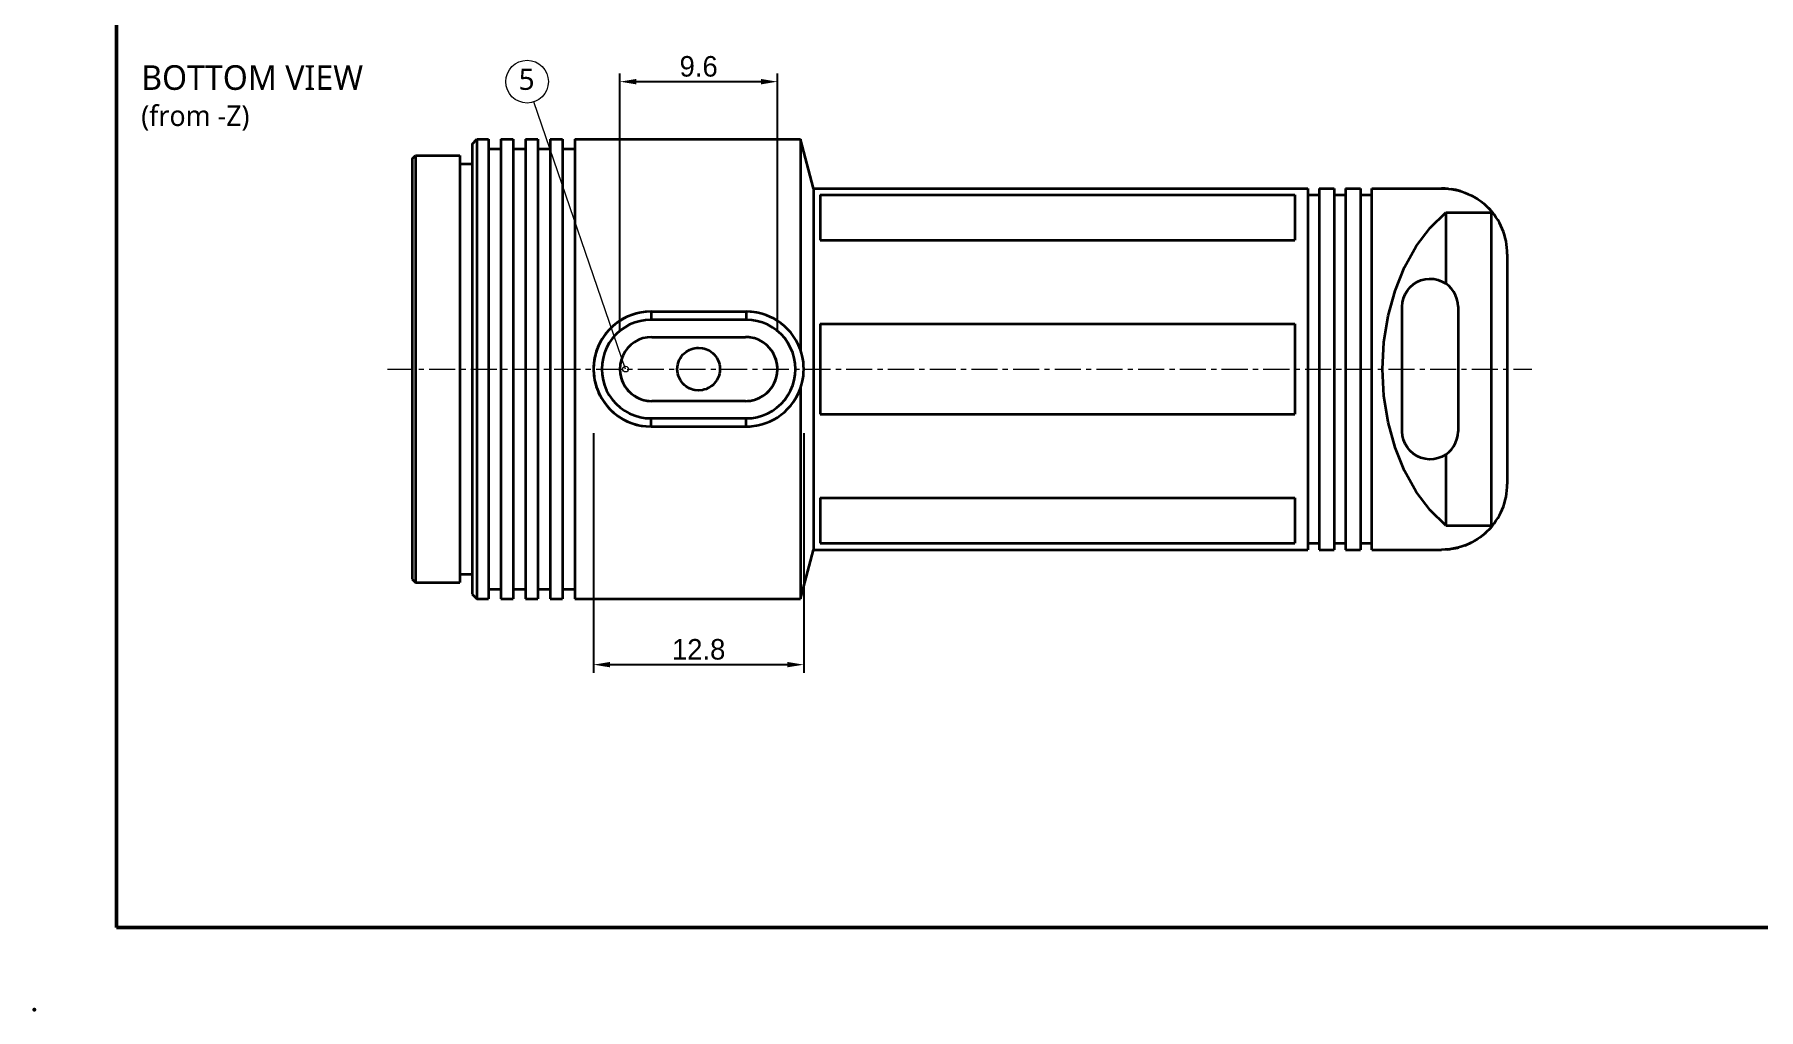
# Model space of a CAD drawing. Header units: millimetres. Extents: x 0 to 420, y 0 to 297.
# Drawn here: x 0 to 210, y 0 to 118.7 of the extents above; entities that cross this region are included whole.
import ezdxf

# ---------------------------------------------------------------- set-up
doc = ezdxf.new("R2010")
doc.units = ezdxf.units.MM
doc.linetypes.add('CENTER', pattern=[5.08, 3.175, -0.635, 0.635, -0.635])
for name, color, linetype, lineweight in [('BORDER', 7, 'Continuous', 50), ('CENTER', 1, 'CENTER', 13), ('DIM', 5, 'Continuous', 13), ('TEXT', 7, 'Continuous', 18), ('VISIBLE', 7, 'Continuous', 35)]:
    doc.layers.add(name, color=color, linetype=linetype, lineweight=lineweight)
doc.styles.add('OpenSans', font='OpenSans-Regular.ttf')
doc.dimstyles.new('FK', dxfattribs={"dimtxt": 2.5, "dimasz": 2, "dimexe": 1, "dimexo": 0.8, "dimgap": 0.6, "dimtad": 1, "dimdec": 3, "dimlfac": 0.5, "dimdsep": 46, "dimcen": 2.5, "dimclrd": 5, "dimclre": 5, "dimclrt": 7, "dimazin": 3, "dimtfac": 1, "dimtmove": 0, "dimatfit": 3})

msp = doc.modelspace()

# ---------------------------------------------------------------- linework, layer by layer
at = {"layer": 'BORDER'}
msp.add_lwpolyline([(10, 10), (410, 10), (410, 287), (10, 287)], close=True, dxfattribs=at)
msp.add_point((0, 0), dxfattribs=at)
at = {"layer": 'CENTER'}
msp.add_line((43, 78), (182.4, 78), dxfattribs=at)
at = {"layer": 'DIM'}
msp.add_line((72, 78), (60.8432, 110.5405), dxfattribs=at)
for centre, radius in [((60, 113), 2.6), ((72, 78), 0.35)]:
    msp.add_circle(centre, radius, dxfattribs=at)
at = {"layer": 'VISIBLE'}
for points in [[(53.3, 105.4), (53.9, 106)], [(53.3, 105.4), (53.3, 104.713), (53.3, 102.6865), (53.3, 99.4222), (53.3, 95.0836), (53.3, 89.8884), (53.3, 84.0971), (53.3, 78), (53.3, 71.9029), (53.3, 66.1116), (53.3, 60.9164), (53.3, 56.5778), (53.3, 53.3135), (53.3, 51.287), (53.3, 50.6)], [(53.9, 106), (53.9, 105.298), (53.9, 103.2271), (53.9, 99.8913), (53.9, 95.4577), (53.9, 90.1487), (53.9, 84.2306), (53.9, 78), (53.9, 71.7694), (53.9, 65.8513), (53.9, 60.5423), (53.9, 56.1087), (53.9, 52.7729), (53.9, 50.702), (53.9, 50)], [(53.9, 106), (55.3, 106)], [(55.3, 106), (55.3, 105.298), (55.3, 103.2271), (55.3, 99.8913), (55.3, 95.4577), (55.3, 90.1487), (55.3, 84.2306), (55.3, 78), (55.3, 71.7694), (55.3, 65.8513), (55.3, 60.5423), (55.3, 56.1087), (55.3, 52.7729), (55.3, 50.702), (55.3, 50)], [(56.8, 106), (56.8, 105.298), (56.8, 103.2271), (56.8, 99.8913), (56.8, 95.4577), (56.8, 90.1487), (56.8, 84.2306), (56.8, 78), (56.8, 71.7694), (56.8, 65.8513), (56.8, 60.5423), (56.8, 56.1087), (56.8, 52.7729), (56.8, 50.702), (56.8, 50)], [(56.8, 106), (58.3, 106)], [(58.3, 106), (58.3, 105.298), (58.3, 103.2271), (58.3, 99.8913), (58.3, 95.4577), (58.3, 90.1487), (58.3, 84.2306), (58.3, 78), (58.3, 71.7694), (58.3, 65.8513), (58.3, 60.5423), (58.3, 56.1087), (58.3, 52.7729), (58.3, 50.702), (58.3, 50)], [(59.8, 106), (59.8, 105.298), (59.8, 103.2271), (59.8, 99.8913), (59.8, 95.4577), (59.8, 90.1487), (59.8, 84.2306), (59.8, 78), (59.8, 71.7694), (59.8, 65.8513), (59.8, 60.5423), (59.8, 56.1087), (59.8, 52.7729), (59.8, 50.702), (59.8, 50)], [(59.8, 106), (61.3, 106)], [(61.3, 106), (61.3, 105.298), (61.3, 103.2271), (61.3, 99.8913), (61.3, 95.4577), (61.3, 90.1487), (61.3, 84.2306), (61.3, 78), (61.3, 71.7694), (61.3, 65.8513), (61.3, 60.5423), (61.3, 56.1087), (61.3, 52.7729), (61.3, 50.702), (61.3, 50)], [(62.8, 106), (62.8, 105.298), (62.8, 103.2271), (62.8, 99.8913), (62.8, 95.4577), (62.8, 90.1487), (62.8, 84.2306), (62.8, 78), (62.8, 71.7694), (62.8, 65.8513), (62.8, 60.5423), (62.8, 56.1087), (62.8, 52.7729), (62.8, 50.702), (62.8, 50)], [(62.8, 106), (64.3, 106)], [(64.3, 106), (64.3, 105.298), (64.3, 103.2271), (64.3, 99.8913), (64.3, 95.4577), (64.3, 90.1487), (64.3, 84.2306), (64.3, 78), (64.3, 71.7694), (64.3, 65.8513), (64.3, 60.5423), (64.3, 56.1087), (64.3, 52.7729), (64.3, 50.702), (64.3, 50)], [(65.8, 106), (65.8, 105.298), (65.8, 103.2271), (65.8, 99.8913), (65.8, 95.4577), (65.8, 90.1487), (65.8, 84.2306), (65.8, 78), (65.8, 71.7694), (65.8, 65.8513), (65.8, 60.5423), (65.8, 56.1087), (65.8, 52.7729), (65.8, 50.702), (65.8, 50)], [(65.8, 106), (93.3, 106)], [(93.3, 106), (93.3, 105.8421), (93.3, 105.3703), (93.3, 104.5898), (93.3, 103.5094), (93.3, 102.1414), (93.3, 100.5011), (93.3, 98.6071), (93.3, 96.4807), (93.3, 94.1459), (93.3, 91.6291), (93.3, 88.9585), (93.3, 86.1643), (93.3, 83.2781), (93.3, 80.3324)], [(94.9, 100), (93.3, 106)], [(46, 103.6), (46.4, 104)], [(46, 103.6), (46, 102.9582), (46, 101.0648), (46, 98.0149), (46, 93.9613), (46, 89.1074), (46, 83.6965), (46, 78), (46, 72.3035), (46, 66.8926), (46, 62.0387), (46, 57.9851), (46, 54.9352), (46, 53.0418), (46, 52.4)], [(46.4, 104), (46.4, 103.3481), (46.4, 101.4252), (46.4, 98.3276), (46.4, 94.2107), (46.4, 89.281), (46.4, 83.7855), (46.4, 78), (46.4, 72.2145), (46.4, 66.719), (46.4, 61.7893), (46.4, 57.6724), (46.4, 54.5748), (46.4, 52.6519), (46.4, 52)], [(46.4, 104), (51.8, 104)], [(51.8, 104), (51.8, 103.3481), (51.8, 101.4252), (51.8, 98.3276), (51.8, 94.2107), (51.8, 89.281), (51.8, 83.7855), (51.8, 78), (51.8, 72.2145), (51.8, 66.719), (51.8, 61.7893), (51.8, 57.6724), (51.8, 54.5748), (51.8, 52.6519), (51.8, 52)], [(51.8, 102.9799), (53.3, 102.9799)], [(55.3, 104.8), (56.8, 104.8)], [(58.3, 104.8), (59.8, 104.8)], [(61.3, 104.8), (62.8, 104.8)], [(64.3, 104.8), (65.8, 104.8)], [(94.9, 100), (94.9, 99.4484), (94.9, 97.8213), (94.9, 95.2003), (94.9, 91.7168), (94.9, 87.5454), (94.9, 82.8955), (94.9, 78), (94.9, 73.1045), (94.9, 68.4546), (94.9, 64.2832), (94.9, 60.7997), (94.9, 58.1787), (94.9, 56.5516), (94.9, 56)], [(94.9, 100), (155.1, 100)], [(95.7, 99.1991), (95.7, 98.9727), (95.7, 98.719), (95.7, 98.4383), (95.7, 98.1308), (95.7, 97.7971), (95.7, 97.4375), (95.7, 97.0526), (95.7, 96.6427), (95.7, 96.2086), (95.7, 95.7506), (95.7, 95.2695), (95.7, 94.7659), (95.7, 94.2404), (95.7, 93.6936)], [(95.7, 99.1991), (153.5, 99.1991)], [(153.5, 99.1991), (153.5, 98.9727), (153.5, 98.719), (153.5, 98.4383), (153.5, 98.1308), (153.5, 97.7971), (153.5, 97.4375), (153.5, 97.0526), (153.5, 96.6427), (153.5, 96.2086), (153.5, 95.7506), (153.5, 95.2695), (153.5, 94.7659), (153.5, 94.2404), (153.5, 93.6936)], [(155.1, 100), (155.1, 99.4484), (155.1, 97.8213), (155.1, 95.2003), (155.1, 91.7168), (155.1, 87.5454), (155.1, 82.8955), (155.1, 78), (155.1, 73.1045), (155.1, 68.4546), (155.1, 64.2832), (155.1, 60.7997), (155.1, 58.1787), (155.1, 56.5516), (155.1, 56)], [(155.1, 99.2), (156.5, 99.2)], [(156.5, 100), (156.5, 99.4484), (156.5, 97.8213), (156.5, 95.2003), (156.5, 91.7168), (156.5, 87.5454), (156.5, 82.8955), (156.5, 78), (156.5, 73.1045), (156.5, 68.4546), (156.5, 64.2832), (156.5, 60.7997), (156.5, 58.1787), (156.5, 56.5516), (156.5, 56)], [(156.5, 100), (158.3, 100)], [(158.3, 100), (158.3, 99.4484), (158.3, 97.8213), (158.3, 95.2003), (158.3, 91.7168), (158.3, 87.5454), (158.3, 82.8955), (158.3, 78), (158.3, 73.1045), (158.3, 68.4546), (158.3, 64.2832), (158.3, 60.7997), (158.3, 58.1787), (158.3, 56.5516), (158.3, 56)], [(158.3, 99.2), (159.7, 99.2)], [(159.7, 100), (159.7, 99.4484), (159.7, 97.8213), (159.7, 95.2003), (159.7, 91.7168), (159.7, 87.5454), (159.7, 82.8955), (159.7, 78), (159.7, 73.1045), (159.7, 68.4546), (159.7, 64.2832), (159.7, 60.7997), (159.7, 58.1787), (159.7, 56.5516), (159.7, 56)], [(159.7, 100), (161.5, 100)], [(161.5, 100), (161.5, 99.4484), (161.5, 97.8213), (161.5, 95.2003), (161.5, 91.7168), (161.5, 87.5454), (161.5, 82.8955), (161.5, 78), (161.5, 73.1045), (161.5, 68.4546), (161.5, 64.2832), (161.5, 60.7997), (161.5, 58.1787), (161.5, 56.5516), (161.5, 56)], [(161.5, 99.2), (162.9, 99.2)], [(162.9, 56), (162.9, 56.5516), (162.9, 58.1787), (162.9, 60.7997), (162.9, 64.2832), (162.9, 68.4546), (162.9, 73.1045), (162.9, 78), (162.9, 82.8955), (162.9, 87.5454), (162.9, 91.7168), (162.9, 95.2003), (162.9, 97.8213), (162.9, 99.4484), (162.9, 100)], [(162.9, 100), (171.4, 100)], [(172.2462, 99.9551), (171.8235, 99.9888), (171.4, 100)], [(171.4, 100), (171.813, 99.9893), (172.2255, 99.9573), (172.6368, 99.9038), (173.0452, 99.829), (173.4502, 99.7328), (173.8517, 99.6151), (174.2494, 99.4754), (174.6428, 99.3133), (175.0316, 99.1282), (175.4151, 98.9195), (175.7924, 98.6863), (176.1626, 98.4279), (176.5244, 98.1434), (176.8764, 97.8318), (177.2169, 97.4922), (177.544, 97.1236)], [(172.264, 99.9532), (172.264, 99.9532)], [(173.701, 99.662), (173.1368, 99.8092), (172.5682, 99.9142)], [(173.7185, 99.6567), (173.701, 99.6619)], [(174.5797, 99.341), (174.5741, 99.3434)], [(174.6455, 99.3121), (174.6455, 99.3121)], [(174.651, 99.3096), (174.651, 99.3097)], [(174.6566, 99.3072), (174.6565, 99.3072)], [(174.6651, 99.3034), (174.6592, 99.306)], [(174.7659, 99.2575), (174.7659, 99.2575)], [(174.7744, 99.2535), (174.7743, 99.2535)], [(174.7829, 99.2496), (174.7828, 99.2496)], [(174.7969, 99.243), (174.7848, 99.2487)], [(175.7164, 98.7356), (175.3425, 98.9611), (174.9623, 99.1631)], [(171.9023, 58.9474), (170, 60.7997), (168.3122, 63.0362), (166.8767, 65.607), (165.7255, 68.4546), (164.8844, 71.5154), (164.3721, 74.7211), (164.2, 78), (164.3721, 81.2789), (164.8844, 84.4846), (165.7255, 87.5454), (166.8767, 90.393), (168.3122, 92.9638), (170, 95.2003), (171.9023, 97.0526)], [(171.9023, 97.0526), (177.42, 97.0526)], [(171.9023, 97.0526), (171.9023, 88.418)], [(176.4418, 98.2113), (176.4418, 98.2113)], [(176.4857, 98.1754), (176.4857, 98.1754)], [(176.6617, 98.0261), (176.6617, 98.0261)], [(176.6638, 98.0243), (176.6638, 98.0243)], [(176.6659, 98.0225), (176.6659, 98.0225)], [(176.6674, 98.0212), (176.6674, 98.0212)], [(176.6689, 98.0198), (176.6689, 98.0198)], [(176.6932, 97.9985), (176.6932, 97.9985)], [(176.6947, 97.9972), (176.6947, 97.9972)], [(176.6962, 97.9958), (176.6962, 97.9958)], [(176.6983, 97.994), (176.6983, 97.994)], [(176.7003, 97.9922), (176.7003, 97.9922)], [(176.7329, 97.9632), (176.7329, 97.9632)], [(176.735, 97.9614), (176.735, 97.9614)], [(176.737, 97.9595), (176.737, 97.9596)], [(176.7385, 97.9582), (176.7385, 97.9582)], [(176.7401, 97.9568), (176.7401, 97.9568)], [(176.7641, 97.9352), (176.7641, 97.9352)], [(176.7657, 97.9338), (176.7657, 97.9338)], [(176.7672, 97.9324), (176.7672, 97.9324)], [(176.7692, 97.9305), (176.7692, 97.9305)], [(176.7713, 97.9287), (176.7713, 97.9287)], [(176.8037, 97.8992), (176.8037, 97.8992)], [(176.8057, 97.8973), (176.8057, 97.8973)], [(176.8077, 97.8955), (176.8077, 97.8955)], [(176.8098, 97.8936), (176.8098, 97.8936)], [(176.8118, 97.8917), (176.8118, 97.8917)], [(176.8441, 97.8619), (176.8441, 97.8619)], [(176.8461, 97.86), (176.8461, 97.86)], [(176.8481, 97.8581), (176.8481, 97.8582)], [(176.8496, 97.8567), (176.8486, 97.8577)], [(176.8511, 97.8553), (176.8511, 97.8553)], [(176.875, 97.8331), (176.875, 97.8331)], [(176.8765, 97.8317), (176.8765, 97.8317)], [(176.878, 97.8302), (176.878, 97.8302)], [(177.544, 97.1236), (177.2185, 97.4905), (176.88, 97.8283)], [(177.544, 97.1236), (177.5351, 97.1186), (177.5262, 97.1135), (177.5174, 97.1085), (177.5085, 97.1034), (177.4997, 97.0983), (177.4908, 97.0933), (177.4819, 97.0882), (177.4731, 97.0831), (177.4642, 97.078), (177.4554, 97.0729), (177.4465, 97.0679), (177.4377, 97.0628), (177.4288, 97.0577), (177.42, 97.0526)], [(177.42, 97.0526), (177.42, 58.9474)], [(179.4, 92), (179.3901, 92.397), (179.3606, 92.7931), (179.3114, 93.1872), (179.2428, 93.5783), (179.1548, 93.9656), (179.0477, 94.3481), (178.9217, 94.7247), (178.7772, 95.0946), (178.6145, 95.4569), (178.4341, 95.8107), (178.2363, 96.1551), (178.0217, 96.4893), (177.7907, 96.8124), (177.544, 97.1236)], [(95.7, 93.6936), (153.5, 93.6936)], [(179.4, 92), (179.4, 64)], [(166.6, 85.6), (166.6406, 86.1236), (166.7613, 86.6347), (166.9592, 87.1211), (167.2298, 87.5712), (167.5664, 87.9743), (167.961, 88.3208), (168.4043, 88.6023), (168.8857, 88.8122), (169.3937, 88.9455), (169.9161, 88.999), (170.4406, 88.9713), (170.9545, 88.8633), (171.4456, 88.6774), (171.9023, 88.418)], [(173.4, 85.6), (173.3669, 86.073), (173.2684, 86.5368), (173.1063, 86.9824), (172.8837, 87.4011), (172.6051, 87.7848), (172.2758, 88.126), (171.9023, 88.418)], [(75.1, 85), (74.3656, 84.9614), (73.6394, 84.8459), (72.9292, 84.6549), (72.2431, 84.3905), (71.5884, 84.0555), (70.9725, 83.6537), (70.4022, 83.1894), (69.8837, 82.668), (69.4227, 82.095), (69.0245, 81.4768), (68.6933, 80.8202), (68.4327, 80.1325), (68.2458, 79.4213), (68.1345, 78.6944), (68.1001, 77.9598), (68.143, 77.2257), (68.2626, 76.5001), (68.4577, 75.7911), (68.7261, 75.1064), (69.0648, 74.4537), (69.4701, 73.8401), (69.9376, 73.2725), (70.462, 72.757), (71.0377, 72.2993), (71.6582, 71.9046), (72.3166, 71.5772), (73.0058, 71.3206), (73.7181, 71.1378), (74.4456, 71.0307)], [(75.1, 85), (74.4971, 84.974), (73.897, 84.8958), (73.3021, 84.7652), (72.7154, 84.5813), (72.1399, 84.3433), (71.579, 84.05), (71.0365, 83.6998), (70.516, 83.2903), (70.0234, 82.8196), (69.5659, 82.2865), (69.1517, 81.6902), (68.9637, 81.3683), (68.7901, 81.0306), (68.6322, 80.6773), (68.4916, 80.3085), (68.3703, 79.9263), (68.2699, 79.533), (68.1919, 79.1306), (68.1373, 78.7217), (68.1068, 78.3085), (68.1008, 77.8935), (68.1194, 77.4791), (68.1624, 77.0676), (68.2292, 76.6615), (68.3189, 76.263), (68.4305, 75.8745), (68.5624, 75.498), (68.7128, 75.1357), (68.8797, 74.7894), (69.2526, 74.1518), (69.6679, 73.585), (70.1221, 73.0786), (70.6083, 72.6311), (71.1207, 72.2411), (71.6542, 71.9068), (72.2046, 71.6269), (72.7683, 71.3998), (73.3421, 71.2243), (73.9235, 71.0996), (74.5101, 71.0249), (75.1, 71)], [(75.1, 85), (86.7, 85)], [(75.1, 85), (75.1, 84.9937), (75.1, 84.9749), (75.1, 84.9439), (75.1, 84.901), (75.1, 84.8467), (75.1, 84.7818), (75.1, 84.7071), (75.1, 84.6235), (75.1, 84.532), (75.1, 84.4339), (75.1, 84.3303), (75.1, 84.2225), (75.1, 84.112), (75.1, 84)], [(88.0054, 84.8772), (87.3556, 84.9692), (86.7, 85)], [(93.3, 80.3324), (93.0622, 80.9194), (92.7811, 81.467), (92.4629, 81.9735), (92.1136, 82.4377), (91.7379, 82.86), (91.3398, 83.2414), (90.9227, 83.5829), (90.4894, 83.8856), (90.0426, 84.1504), (89.5845, 84.3781), (89.1171, 84.5694), (88.6424, 84.7251), (88.1618, 84.8457), (87.677, 84.9315), (87.1893, 84.9829), (86.7, 85)], [(86.7, 85), (86.7, 84.9937), (86.7, 84.9749), (86.7, 84.9439), (86.7, 84.901), (86.7, 84.8467), (86.7, 84.7818), (86.7, 84.7071), (86.7, 84.6235), (86.7, 84.532), (86.7, 84.4339), (86.7, 84.3303), (86.7, 84.2225), (86.7, 84.112), (86.7, 84)], [(166.6, 70.4), (166.6, 85.6)], [(173.4, 85.6), (173.4, 70.4)], [(75.1, 84), (74.4282, 83.9623), (73.7649, 83.8496), (73.1183, 83.6633), (72.4967, 83.4058), (71.9078, 83.0803), (71.3591, 82.691), (70.8574, 82.2426), (70.409, 81.7409), (70.0197, 81.1922), (69.6942, 80.6033), (69.4367, 79.9817), (69.2504, 79.3351), (69.1377, 78.6718), (69.1, 78), (69.1377, 77.3282), (69.2504, 76.6649), (69.4367, 76.0183), (69.6942, 75.3967), (70.0197, 74.8078), (70.409, 74.2591), (70.8574, 73.7574), (71.3591, 73.309), (71.9078, 72.9197), (72.4967, 72.5942), (73.1183, 72.3367), (73.7649, 72.1504), (74.4282, 72.0377), (75.1, 72)], [(86.7, 84), (75.1, 84)], [(86.7, 72), (87.3718, 72.0377), (88.0351, 72.1504), (88.6817, 72.3367), (89.3033, 72.5942), (89.8922, 72.9197), (90.4409, 73.309), (90.9426, 73.7574), (91.391, 74.2591), (91.7803, 74.8078), (92.1058, 75.3967), (92.3633, 76.0183), (92.5496, 76.6649), (92.6623, 77.3282), (92.7, 78), (92.6623, 78.6718), (92.5496, 79.3351), (92.3633, 79.9817), (92.1058, 80.6033), (91.7803, 81.1922), (91.391, 81.7409), (90.9426, 82.2426), (90.4409, 82.691), (89.8922, 83.0803), (89.3033, 83.4058), (88.6817, 83.6633), (88.0351, 83.8496), (87.3718, 83.9623), (86.7, 84)], [(95.7, 83.5055), (95.7, 82.7324), (95.7, 81.9531), (95.7, 81.1687), (95.7, 80.3802), (95.7, 79.5885), (95.7, 78.7948), (95.7, 78), (95.7, 77.2052), (95.7, 76.4115), (95.7, 75.6198), (95.7, 74.8313), (95.7, 74.0469), (95.7, 73.2676), (95.7, 72.4945)], [(95.7, 83.5055), (153.5, 83.5055)], [(153.5, 83.5055), (153.5, 82.7324), (153.5, 81.9531), (153.5, 81.1687), (153.5, 80.3802), (153.5, 79.5885), (153.5, 78.7948), (153.5, 78), (153.5, 77.2052), (153.5, 76.4115), (153.5, 75.6198), (153.5, 74.8313), (153.5, 74.0469), (153.5, 73.2676), (153.5, 72.4945)], [(75.2, 81.9), (74.645, 81.8603), (74.1012, 81.742), (73.5799, 81.5476), (73.0915, 81.2809), (72.646, 80.9474), (72.2526, 80.554), (71.9191, 80.1085), (71.6524, 79.6201), (71.458, 79.0988), (71.3397, 78.555), (71.3, 78), (71.3397, 77.445), (71.458, 76.9012), (71.6524, 76.3799), (71.9191, 75.8915), (72.2526, 75.446), (72.646, 75.0526), (73.0915, 74.7191), (73.5799, 74.4524), (74.1012, 74.258), (74.645, 74.1397), (75.2, 74.1)], [(75.2, 81.9), (86.6, 81.9)], [(83.5, 78), (83.4834, 77.7069), (83.435, 77.4221), (83.3568, 77.149), (83.2514, 76.8905), (83.1217, 76.6495), (82.971, 76.428), (82.8027, 76.2281), (82.6209, 76.051), (82.429, 75.8971), (82.2277, 75.7646), (82.0186, 75.6529), (81.8033, 75.5619), (81.5832, 75.4914), (81.3596, 75.4409), (80.9068, 75.4), (80.4538, 75.4386), (80.23, 75.4878), (80.0095, 75.5573), (79.7937, 75.6471), (79.5841, 75.7576), (79.3823, 75.8889), (79.19, 76.0415), (79.0092, 76.2153), (78.8421, 76.411), (78.69, 76.6304), (78.5575, 76.8719), (78.4491, 77.1322), (78.3685, 77.4073), (78.3182, 77.6929), (78.3, 77.9843), (78.3147, 78.2765), (78.362, 78.5646), (78.4402, 78.8422), (78.5449, 79.1016), (78.6729, 79.3416), (78.821, 79.5613), (78.9866, 79.7603), (79.1669, 79.9382), (79.3598, 80.0947), (79.5631, 80.2299), (79.7746, 80.3438), (79.9927, 80.4365), (80.2155, 80.5083), (80.4415, 80.5592), (80.6692, 80.5897), (80.8972, 80.6), (81.3512, 80.5606), (81.5754, 80.5107), (81.7962, 80.4407), (82.0122, 80.3501), (82.2221, 80.2388), (82.4241, 80.1064), (82.6167, 79.9527), (82.7992, 79.7756), (82.9682, 79.5755), (83.1197, 79.3538), (83.2501, 79.1122), (83.356, 78.8531), (83.4346, 78.5793), (83.4833, 78.2938), (83.5, 78)], [(86.6, 74.1), (86.9095, 74.1123), (87.2176, 74.1492), (87.5233, 74.2109), (87.8255, 74.2975), (88.1227, 74.4095), (88.4135, 74.5473), (88.6962, 74.7113), (88.969, 74.902), (89.2297, 75.12), (89.4759, 75.3658), (89.7053, 75.6406), (89.9173, 75.9493), (90.1049, 76.2896), (90.2616, 76.6573), (90.3818, 77.047), (90.4614, 77.4529), (90.4978, 77.8687), (90.4894, 78.2878), (90.436, 78.7036), (90.3389, 79.1093), (90.1993, 79.5018), (90.0186, 79.8771), (89.7989, 80.231), (89.5427, 80.5594), (89.2529, 80.8587), (88.9329, 81.1253), (88.5862, 81.3563), (88.2168, 81.5491), (87.829, 81.7013), (87.4273, 81.8113), (87.016, 81.8777), (86.6, 81.9)], [(86.6, 74.1), (87.155, 74.1397), (87.6988, 74.258), (88.2201, 74.4524), (88.7085, 74.7191), (89.154, 75.0526), (89.5474, 75.446), (89.8809, 75.8915), (90.1476, 76.3799), (90.342, 76.9012), (90.4603, 77.445), (90.5, 78), (90.4603, 78.555), (90.342, 79.0988), (90.1476, 79.6201), (89.8809, 80.1085), (89.5474, 80.554), (89.154, 80.9474), (88.7085, 81.2809), (88.2201, 81.5476), (87.6988, 81.742), (87.155, 81.8603), (86.6, 81.9)], [(93.3, 75.6676), (93.4286, 76.0698), (93.5495, 76.5561), (93.6518, 77.1797), (93.6866, 77.567), (93.7, 78.0001), (93.6866, 78.4332), (93.6518, 78.8205), (93.5495, 79.4437), (93.4287, 79.93), (93.3, 80.3324)], [(71.3002, 77.9653), (71.3302, 77.5159), (71.4108, 77.0768), (71.5386, 76.6569), (71.7075, 76.2643), (71.9097, 75.9062), (72.1383, 75.5842), (72.3901, 75.2955), (72.6612, 75.0395), (72.9484, 74.8156), (73.2485, 74.6233), (73.5592, 74.4619), (73.8782, 74.3308), (74.2034, 74.2295), (74.5331, 74.1574), (74.8658, 74.1143), (75.2, 74.1)], [(86.7, 71), (87.1893, 71.0171), (87.677, 71.0685), (88.1618, 71.1543), (88.6424, 71.2749), (89.1171, 71.4306), (89.5845, 71.6219), (90.0426, 71.8496), (90.4894, 72.1144), (90.9227, 72.4171), (91.3398, 72.7586), (91.7379, 73.14), (92.1136, 73.5623), (92.4629, 74.0265), (92.7811, 74.533), (93.0622, 75.0806), (93.3, 75.6676)], [(93.3, 75.6676), (93.3, 72.7219), (93.3, 69.8357), (93.3, 67.0415), (93.3, 64.3709), (93.3, 61.8541), (93.3, 59.5193), (93.3, 57.3929), (93.3, 55.4989), (93.3, 53.8586), (93.3, 52.4906), (93.3, 51.4102), (93.3, 50.6297), (93.3, 50.1579), (93.3, 50)], [(86.6, 74.1), (75.2, 74.1)], [(75.1, 72), (86.7, 72)], [(75.1, 71), (75.1, 71.0063), (75.1, 71.0251), (75.1, 71.0561), (75.1, 71.099), (75.1, 71.1533), (75.1, 71.2182), (75.1, 71.2929), (75.1, 71.3765), (75.1, 71.468), (75.1, 71.5661), (75.1, 71.6697), (75.1, 71.7775), (75.1, 71.888), (75.1, 72)], [(86.7, 71), (86.7, 71.0063), (86.7, 71.0251), (86.7, 71.0561), (86.7, 71.099), (86.7, 71.1533), (86.7, 71.2182), (86.7, 71.2929), (86.7, 71.3765), (86.7, 71.468), (86.7, 71.5661), (86.7, 71.6697), (86.7, 71.7775), (86.7, 71.888), (86.7, 72)], [(95.7, 72.4945), (153.5, 72.4945)], [(75.1, 71), (86.7, 71)], [(86.7, 71), (87.3556, 71.0308), (88.0054, 71.1228)], [(171.9023, 67.582), (171.4456, 67.3226), (170.9545, 67.1367), (170.4406, 67.0287), (169.9161, 67.001), (169.3937, 67.0545), (168.8857, 67.1878), (168.4043, 67.3977), (167.961, 67.6792), (167.5664, 68.0257), (167.2298, 68.4288), (166.9592, 68.8789), (166.7613, 69.3653), (166.6406, 69.8764), (166.6, 70.4)], [(171.9023, 67.582), (172.2758, 67.874), (172.6051, 68.2152), (172.8837, 68.5989), (173.1063, 69.0176), (173.2684, 69.4632), (173.3669, 69.927), (173.4, 70.4)], [(171.9023, 67.582), (171.9023, 58.9474)], [(177.544, 58.8764), (177.7907, 59.1876), (178.0217, 59.5107), (178.2363, 59.8449), (178.4341, 60.1893), (178.6145, 60.5431), (178.7772, 60.9054), (178.9217, 61.2753), (179.0477, 61.6519), (179.1548, 62.0344), (179.2428, 62.4217), (179.3114, 62.8128), (179.3606, 63.2069), (179.3901, 63.603), (179.4, 64)], [(95.7, 62.3064), (95.7, 61.7596), (95.7, 61.2341), (95.7, 60.7305), (95.7, 60.2494), (95.7, 59.7914), (95.7, 59.3573), (95.7, 58.9474), (95.7, 58.5625), (95.7, 58.2029), (95.7, 57.8692), (95.7, 57.5617), (95.7, 57.281), (95.7, 57.0273), (95.7, 56.8009)], [(95.7, 62.3064), (153.5, 62.3064)], [(153.5, 62.3064), (153.5, 61.7596), (153.5, 61.2341), (153.5, 60.7305), (153.5, 60.2494), (153.5, 59.7914), (153.5, 59.3573), (153.5, 58.9474), (153.5, 58.5625), (153.5, 58.2029), (153.5, 57.8692), (153.5, 57.5617), (153.5, 57.281), (153.5, 57.0273), (153.5, 56.8009)], [(177.544, 58.8764), (177.2174, 58.5084), (176.8777, 58.1695), (176.5267, 57.8586), (176.1657, 57.5744), (175.7958, 57.3159), (175.4178, 57.0821), (175.033, 56.8725), (174.6424, 56.6865), (174.247, 56.5237), (173.8475, 56.3836), (173.4446, 56.2657), (173.039, 56.1697), (172.6312, 56.0953), (172.2218, 56.0423), (171.8113, 56.0106), (171.4, 56)], [(171.9023, 58.9474), (177.42, 58.9474)], [(177.42, 58.9474), (177.4288, 58.9423), (177.4377, 58.9372), (177.4465, 58.9321), (177.4554, 58.9271), (177.4642, 58.922), (177.4731, 58.9169), (177.4819, 58.9118), (177.4908, 58.9067), (177.4997, 58.9017), (177.5085, 58.8966), (177.5174, 58.8915), (177.5262, 58.8865), (177.5351, 58.8814), (177.544, 58.8764)], [(95.7, 56.8009), (153.5, 56.8009)], [(155.1, 56.8), (156.5, 56.8)], [(158.3, 56.8), (159.7, 56.8)], [(161.5, 56.8), (162.9, 56.8)], [(174.2534, 56.5262), (174.7659, 56.7425)], [(174.7743, 56.7465), (174.7744, 56.7465)], [(174.7828, 56.7504), (174.7848, 56.7513)], [(174.7969, 56.757), (174.9623, 56.8369)], [(174.9623, 56.8369), (174.9762, 56.8438)], [(174.9763, 56.8439), (174.9901, 56.8508)], [(174.9902, 56.8508), (174.9902, 56.8508)], [(174.9986, 56.8551), (174.9986, 56.8551)], [(175.0982, 56.9061), (175.0983, 56.9061)], [(175.1066, 56.9105), (175.1125, 56.9136)], [(175.115, 56.9149), (175.1154, 56.9151)], [(175.1351, 56.9255), (175.1352, 56.9255)], [(175.3489, 57.0426), (175.349, 57.0426)], [(175.3685, 57.0537), (175.3685, 57.0537)], [(175.3881, 57.0649), (175.3881, 57.0649)], [(175.4076, 57.0762), (175.4126, 57.0791)], [(175.4246, 57.0861), (175.4246, 57.0861)], [(175.4295, 57.0889), (175.4295, 57.0889)], [(176.0503, 57.4904), (176.4155, 57.7674), (176.7713, 58.0713)], [(176.8037, 58.1008), (176.8037, 58.1008)], [(176.8057, 58.1027), (176.8057, 58.1027)], [(176.8077, 58.1045), (176.8077, 58.1045)], [(176.8098, 58.1064), (176.8098, 58.1064)], [(176.8118, 58.1083), (176.8118, 58.1083)], [(176.8441, 58.1381), (176.8441, 58.1381)], [(176.8461, 58.14), (176.8461, 58.14)], [(176.8481, 58.1418), (176.8486, 58.1423)], [(176.8511, 58.1447), (176.8511, 58.1447)], [(176.875, 58.1669), (176.875, 58.1669)], [(176.878, 58.1697), (176.878, 58.1698)], [(176.88, 58.1717), (176.88, 58.1717)], [(176.882, 58.1736), (176.882, 58.1736)], [(176.9141, 58.2039), (176.9141, 58.2039)], [(176.9161, 58.2058), (176.9161, 58.2058)], [(176.9181, 58.2077), (176.9181, 58.2077)], [(176.9211, 58.2106), (176.9211, 58.2106)], [(176.9448, 58.2332), (176.9448, 58.2332)], [(176.9478, 58.2361), (176.9478, 58.2361)], [(176.9498, 58.2381), (176.9498, 58.2381)], [(176.9518, 58.24), (176.9518, 58.24)], [(176.9836, 58.2708), (176.9839, 58.2712)], [(176.9856, 58.2728), (176.9856, 58.2728)], [(176.9876, 58.2748), (176.9877, 58.2748)], [(176.9934, 58.2804), (176.9934, 58.2804)], [(176.9977, 58.2846), (176.9977, 58.2846)], [(177.0076, 58.2943), (177.0076, 58.2943)], [(177.0133, 58.3), (177.0134, 58.3)], [(177.0191, 58.3056), (177.0191, 58.3056)], [(177.0233, 58.3098), (177.0233, 58.3098)], [(177.0333, 58.3196), (177.0354, 58.3218)], [(177.039, 58.3253), (177.039, 58.3254)], [(93.3, 50), (94.9, 56)], [(94.9, 56), (155.1, 56)], [(156.5, 56), (158.3, 56)], [(159.7, 56), (161.5, 56)], [(162.9, 56), (171.4, 56)], [(172.055, 56.0269), (172.4649, 56.0712)], [(172.6021, 56.0908), (173.3715, 56.2467)], [(173.3897, 56.2514), (173.3898, 56.2514)], [(173.4143, 56.2577), (173.4385, 56.2641)], [(173.4388, 56.2642), (173.4562, 56.2688)], [(173.457, 56.269), (173.4572, 56.269)], [(173.4748, 56.2737), (173.4918, 56.2783)], [(173.4924, 56.2785), (173.5093, 56.2831)], [(173.51, 56.2833), (173.51, 56.2833)], [(173.701, 56.338), (173.7185, 56.3433)], [(173.7391, 56.3496), (173.7391, 56.3496)], [(173.7597, 56.3559), (173.7597, 56.3559)], [(51.8, 53.0201), (53.3, 53.0201)], [(46, 52.4), (46.4, 52)], [(46.4, 52), (51.8, 52)], [(53.3, 50.6), (53.9, 50)], [(55.3, 51.2), (56.8, 51.2)], [(58.3, 51.2), (59.8, 51.2)], [(61.3, 51.2), (62.8, 51.2)], [(64.3, 51.2), (65.8, 51.2)], [(53.9, 50), (55.3, 50)], [(56.8, 50), (58.3, 50)], [(59.8, 50), (61.3, 50)], [(62.8, 50), (64.3, 50)], [(65.8, 50), (93.3, 50)]]:
    msp.add_lwpolyline(points, dxfattribs=at)

# ---------------------------------------------------------------- texts
at = {"layer": 'TEXT', "style": 'OpenSans'}
for s, height, p in [('BOTTOM VIEW', 3, (13, 112)), ('5', 2.6, (58.9795, 112)), ('(from -Z)', 2.5, (13, 107.6))]:
    msp.add_text(s, height=height, dxfattribs=at).set_placement(p)

# ---------------------------------------------------------------- dimensions: what is measured, and where the dimension line sits
at = {"layer": 'DIM'}
for base, p1, p2 in [((71.3, 113), (71.3, 81.9), (90.5, 81.9)), ((68.1, 42), (68.1, 71), (93.7, 71))]:
    msp.add_linear_dim(base=base, p1=p1, p2=p2, dimstyle='FK', dxfattribs=at).render()

doc.saveas('drawing.dxf')
